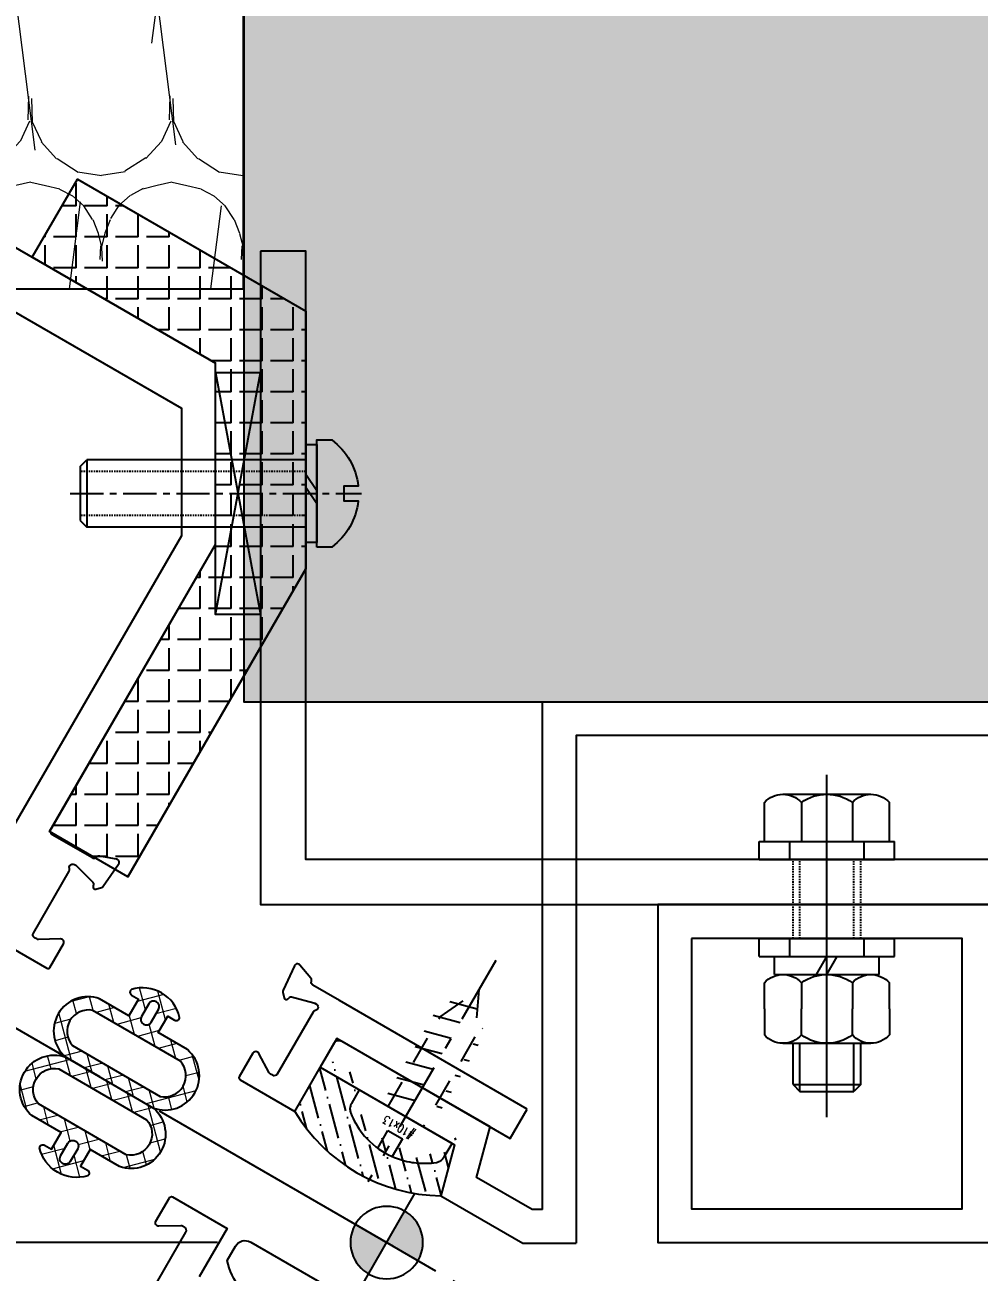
# Model space of a CAD drawing. Header units: millimetres. Extents: x 19684 to 58158, y -7929 to 13062.
# Drawn here: x 55045.2 to 55129.8, y -6812.7 to -6702 of the extents above; entities that cross this region are included whole.
import ezdxf
from ezdxf.xclip import XClip

# ---------------------------------------------------------------- set-up
doc = ezdxf.new("R2010")
doc.units = ezdxf.units.MM
doc.header["$XCLIPFRAME"] = 2
for name, pattern in [('ACAD_ISO04W100', [30, 24, -3, 0, -3]), ('CENTER', [2, 1.25, -0.25, 0.25, -0.25]), ('CENTER-PISA', [11, 6, -2, 1, -2]), ('CENTER2', [28.575000000000003, 19.05, -3.175, 3.175, -3.175]), ('HIDDEN', [0.375, 0.25, -0.125]), ('HIDDEN-PISA', [4.5, 2.5, -2])]:
    doc.linetypes.add(name, pattern=pattern)
for name, color, linetype in [('AXIS', 1, 'ACAD_ISO04W100'), ('F-Alum', 4, 'Continuous'), ('F-center', 6, 'ACAD_ISO04W100'), ('F-Misc', 1, 'Continuous'), ('F-seslants', 8, 'Continuous'), ('F_MISC', 8, 'Continuous'), ('Hatch', 8, 'Continuous'), ('INSUL', 173, 'Continuous'), ('中心线', 1, 'CENTER2'), ('其他', 4, 'Continuous'), ('虚线', 8, 'HIDDEN'), ('螺栓钉类', 241, 'Continuous')]:
    doc.layers.add(name, color=color, linetype=linetype)
doc.layers.add('Xref- ELE$0$Hatch', color=9, linetype='Continuous', lineweight=13)
doc.styles.add('Arial', font='arial.ttf')
doc.styles.add('F-simhei', font='')
doc.styles.add('ROMANS', font='simplex.shx', dxfattribs={"width": 0.8, "bigfont": 'hztxt.shx'})
doc.styles.get('F-simhei').set_extended_font_data('SimHei')
doc.dimstyles.new('1c', dxfattribs={"dimtxt": 3, "dimasz": 2, "dimexe": 1, "dimexo": 2, "dimgap": 1.5, "dimtad": 1, "dimdec": 0, "dimzin": 12, "dimdsep": 46, "dimtxsty": 'F-simhei', "dimblk": 'ARCHTICK', "dimcen": 1, "dimclrd": 1, "dimclre": 1, "dimclrt": 7, "dimadec": 0, "dimazin": 0, "dimtfac": 1, "dimtdec": 0, "dimtix": 1, "dimtofl": 0, "dimtmove": 0, "dimatfit": 3, "dimfxl": 1, "dimtolj": 1, "dimtzin": 0, "dimarcsym": 1})
doc.dimstyles.new('Arup4', dxfattribs={"dimscale": 5, "dimtxt": 1.2, "dimasz": 1, "dimexe": 1.5, "dimexo": 1.5, "dimgap": 1, "dimtad": 1, "dimdec": 0, "dimdsep": 46, "dimtxsty": 'Arial', "dimblk": 'OBLIQUE', "dimcen": 0, "dimclrd": 1, "dimclre": 1, "dimclrt": 7, "dimadec": 0, "dimazin": 0, "dimtfac": 1, "dimtdec": 0, "dimtix": 1, "dimtofl": 0, "dimtmove": 2, "dimatfit": 3, "dimfxl": 5, "dimtolj": 1, "dimtzin": 0, "dimlwd": -1, "dimlwe": -1, "dimarcsym": 0})

# ---------------------------------------------------------------- blocks, each defined once
blk = doc.blocks.new('Xref- ELE$0$GAE0002', base_point=(-41818.77919855453, 17822.92139201999))
at = {"layer": 'Xref- ELE$0$Hatch'}
h = blk.add_hatch(dxfattribs=at)
h.set_pattern_fill('M_GASKET-PISA', color=256, pattern_type=2)
h.set_pattern_definition([(45, (-1214.761376000002, -14855.407933), (-1.060660171779821, 1.060660171779821), []), (135, (-1214.761376000002, -14855.407933), (-1.060660171779821, -1.060660171779821), [])])
edge = h.paths.add_edge_path(flags=16)
edge.add_line((-41815.07919855467, 17823.42139201995), (-41813.77919855462, 17823.42139201995))
edge.add_arc((-41813.77919855462, 17822.92139201995), 0.5, -90, 90, ccw=False)
edge.add_line((-41813.77919855462, 17822.42139201995), (-41815.07919855467, 17822.42139201995))
edge.add_arc((-41815.07919855467, 17822.92139201995), 0.5, 90, 270, ccw=False)
edge = h.paths.add_edge_path()
edge.add_line((-41813.27919855455, 17818.4213668968), (-41813.27919855462, 17821.42139201995))
edge.add_line((-41813.27919855462, 17821.42139201995), (-41814.97919855457, 17821.42139201995))
edge.add_line((-41814.97919855457, 17821.42139201995), (-41814.97919855457, 17820.72139202))
edge.add_arc((-41815.27919855458, 17820.72139201998), 0.3000000000174623, -115.05761541500061, 4.8635797611495946e-09, ccw=False)
edge.add_arc((-41813.09559109848, 17822.92139202004), 3.383607456175075, 133.070694364177, 226.9293056383509, ccw=False)
edge.add_arc((-41815.27919855466, 17825.12139202001), 0.3000000000240535, 2.084391326206969e-09, 115.0576154218833, ccw=False)
edge.add_line((-41814.97919855463, 17825.12139202002), (-41814.97919855457, 17824.42139201995))
edge.add_line((-41814.97919855457, 17824.42139201995), (-41813.27919855462, 17824.42139201995))
edge.add_line((-41813.27919855462, 17824.42139201995), (-41813.27919855468, 17827.42139201984))
edge.add_arc((-41810.27919855456, 17826.87139201984), 3.050000000114375, 10.388857815061783, 169.6111421849382, ccw=False)
edge.add_line((-41807.27919855445, 17827.42139201984), (-41807.27919855437, 17818.42139201997))
edge.add_arc((-41810.27919855451, 17818.97139202002), 3.050000000151531, 190.3888578138809, 349.6111421841629, ccw=False)
edge.add_line((-41812.07919855455, 17818.42136689683), (-41812.07919855467, 17827.42139201984))
edge.add_arc((-41810.27919855456, 17826.82523817369), 1.896153846257486, 18.324694090130095, 161.6753059098699, ccw=False)
edge.add_line((-41808.47919855445, 17827.42139201984), (-41808.47919855437, 17818.42139201996))
edge.add_arc((-41810.2791985545, 17819.01754586615), 1.896153846287313, 198.3246940877339, 341.6753059085472, ccw=False)
at = {"color": 0, "linetype": 'ByBlock'}
for points in [[(-41813.27919855455, 17818.4213668968), (-41813.27919855462, 17821.42139201995), (-41814.97919855457, 17821.42139201995), (-41814.97919855457, 17820.72139202, -0.548945891858276), (-41815.4062573781, 17820.44962731407, -0.4340790099980792), (-41815.40625737821, 17825.39315672591, -0.5489458918577889), (-41814.97919855463, 17825.12139202002), (-41814.97919855457, 17824.42139201995), (-41813.27919855462, 17824.42139201995), (-41813.27919855468, 17827.42139201984, -0.8333333333398008), (-41807.27919855445, 17827.42139201984), (-41807.27919855437, 17818.42139201997, -0.833333333342024), (-41813.27919855468, 17818.42139202007)], [(-41812.07919855455, 17818.42136689683), (-41812.07919855467, 17827.42139201984, -0.7222222222395137), (-41808.47919855445, 17827.42139201984), (-41808.47919855437, 17818.42139201996, -0.7222222222456893), (-41812.07919855467, 17818.42139202007)]]:
    blk.add_lwpolyline(points, format="xyb", dxfattribs=at)
blk.add_lwpolyline([(-41815.07919855467, 17823.42139201995), (-41813.77919855462, 17823.42139201995, -0.9999999999999999), (-41813.77919855462, 17822.42139201995), (-41815.07919855467, 17822.42139201995, -0.9999999999999999)], format="xyb", close=True, dxfattribs=at)
blk = doc.blocks.new('#10x13_Pan-flat-3')
at = {"color": 8, "linetype": 'HIDDEN-PISA'}
for p, q in [((-1.711377303647168, 10.79835977248877), (1.327780362582416, 11.6126996170351)), ((-2.400000006142363, 9.013843874672602), (1.996997242757061, 10.19201573984174)), ((-2.40000000505097, 7.413843874674058), (2.39999999407155, 8.700000001605076)), ((-2.400000003959576, 5.813843874675513), (2.399999995162943, 7.100000001606531)), ((-2.400000002875458, 4.213843874676968), (2.399999996247061, 5.500000001607987)), ((-2.400000001784065, 2.613843874678423), (2.399999997338455, 3.900000001609442)), ((-2.400000000699947, 1.013843874672602), (2.399999998429848, 2.300000001610897))]:
    blk.add_line(p, q, dxfattribs=at)
for points in [[(-1.790000000022701, -1.251464709639549e-09), (-1.790000006294576, 9.199999998738349), (-8.869392331689596e-09, 12.99999999994179), (1.78999999370717, 9.200000001175795), (1.789999999979045, 1.178705133497715e-09)], [(-0.7499999975334504, -3.659838021652831), (-0.7499999987630872, -1.850000000558794), (0.7500000012369128, -1.849999999540159), (0.7500000024665496, -3.659838020634197)]]:
    blk.add_lwpolyline(points, dxfattribs=at)
at = {"color": 32, "flags": 128}
blk.add_lwpolyline([(-4.750000000021828, -3.281456883996725e-09), (-4.749999999090505, -1.390168597587035, 0.02044951340221976), (-4.746657334493648, -1.471864103412372, 0.04398758774826101), (-4.716998160060029, -1.644951949376264, 0.0521855455310235), (-4.643293307010026, -1.839642807550263, 0.08249689016993748), (-4.4499858410054, -2.104325317188341, 0.02582980303273893), (-4.372616108048533, -2.172696028275823, 0.07268352806201751), (-2.617075641232077, -3.194163244705123, 0.09869610361643641), (0.08183213378651999, -3.69952322718018, 0.08249638678170287), (2.347977953162626, -3.295875031042669, 0.05218730035141757), (3.66753867942316, -2.666293208916613, 0.03066688341591993), (4.372616110929812, -2.172696022316813, 0.01330350973470385), (4.413354222931957, -2.138474128398229, 0.03657129110302831), (4.515303253050661, -2.033838485651358, 0.03475147926750673), (4.597077649370476, -1.921637741856102, 0.02182096229391937), (4.640176463399257, -1.845784510762314, 0.02280395151312757), (4.677971628436353, -1.76281944513903, 0.02280645284837659), (4.708056659233989, -1.676747445577348, 0.02181846118107081), (4.729386651873938, -1.592163116256415, 0.03475398225205351), (4.74792484894715, -1.454558013821952, 0.01610989314854271), (4.750000000909495, -1.390168591096881), (4.749999999978172, 3.194145392626524e-09)], format="xyb", close=True, dxfattribs=at)
at = {"layer": 'AXIS', "color": 8, "linetype": 'CENTER-PISA'}
blk.add_line((-1.088483259081841e-08, 15.98909419596748), (4.547473508864641e-09, -6.700000000018917), dxfattribs=at)
at = {"layer": 'Defpoints', "color": 8, "style": 'ROMANS', "oblique": 359.9999999998611, "width": 0.8000000000003463}
blk.add_text('#10x13', height=0.7499999999996133, rotation=180.00000003877, dxfattribs=at).set_placement((1.457142857638246, -0.7499999990250217))
blk = doc.blocks.new('_ArchTick')
at = {"color": 0, "linetype": 'ByBlock', "const_width": 0.15}
blk.add_lwpolyline([(-0.5, -0.5), (0.5, 0.5)], dxfattribs=at)
blk = doc.blocks.new('*D182')
at = {"layer": 'Defpoints', "color": 0, "transparency": 16777216}
for p in [(54777.93194911676, -6637.149778422929), (55103.92338624664, -6825.482420434815), (55077.24378311067, -6832.591977246469), (55096.71888782932, -6863.591920566214), (55077.24378310511, -7750.311911716733)]:
    blk.add_point(p, dxfattribs=at)
at = {"layer": 'Hatch', "color": 1, "lineweight": -2, "transparency": 16777216}
blk.add_line((55105.65515773443, -6826.482904074899), (55127.42702559297, -6839.061005608586), dxfattribs=at)
blk.add_arc((55077.24378311081, -6810.069008994815), 56.95596340048115, 269.999999999653, 329.984000024746, dxfattribs=at)
at = {"layer": 'Hatch', "color": 1, "lineweight": -2, "transparency": 16777216, "xscale": 2, "yscale": 2, "zscale": 2}
for p, rotation in [((55126.56113984909, -6838.560763788548), 59.98400002474605), ((55077.24378311046, -6867.024972395298), 179.9999999996529)]:
    blk.add_blockref('_ArchTick', p, dxfattribs=dict(at, rotation=rotation))
at = {"layer": 'Hatch', "color": 7, "transparency": 16777216, "insert": (55104.21524020523, -6856.800010360905), "char_height": 3, "attachment_point": 5, "rotation": 29.992000012198964, "style": 'F-simhei'}
blk.add_mtext('\\A1;59.98°', dxfattribs=at)
blk = doc.blocks.new('*D183')
at = {"layer": 'Defpoints', "color": 0, "transparency": 16777216}
for p in [(54777.93194911676, -6637.14977842294), (55101.3010356438, -6810.069008980766), (55131.30103555998, -6810.069008970218), (55103.92338624664, -6825.482420434834), (55130.88418809335, -6829.603829562215)]:
    blk.add_point(p, dxfattribs=at)
at = {"layer": 'Hatch', "color": 1, "lineweight": -2, "transparency": 16777216}
for p, q in [((55133.30103555999, -6810.069008969518), (55135.33057896977, -6810.069008968805)), ((55105.65515773443, -6826.482904074919), (55127.54031155231, -6839.126453475016))]:
    blk.add_line(p, q, dxfattribs=at)
blk.add_arc((55077.24378310109, -6810.06900898922), 57.08679586868439, 329.9840000247439, 2.013925026744801e-08, dxfattribs=at)
at = {"layer": 'Hatch', "color": 1, "lineweight": -2, "transparency": 16777216, "xscale": 2, "yscale": 2, "zscale": 2}
for p, rotation in [((55134.33057896977, -6810.069008969154), 90.00000002013924), ((55126.67442580842, -6838.626211654973), 239.9840000247439)]:
    blk.add_blockref('_ArchTick', p, dxfattribs=dict(at, rotation=rotation))
at = {"layer": 'Hatch', "color": 7, "transparency": 16777216, "insert": (55129.46938196233, -6824.070631915101), "char_height": 3, "attachment_point": 5, "rotation": 74.99200002244338, "style": 'F-simhei'}
blk.add_mtext('\\A1;30.02°', dxfattribs=at)
blk = doc.blocks.new('*U42')
at = {"layer": '中心线', "color": 1, "linetype": 'CENTER', "ltscale": 2.357947691000002}
blk.add_line((-4.263256414560601e-14, 20.90048662063384), (1.4210854715202e-14, -4.956409502317115), dxfattribs=at)
at = {"layer": '虚线', "linetype": 'HIDDEN', "ltscale": 0.5}
for p, q in [((-1.948286311568509, 1.13686837721616e-13), (-1.948286311568566, 20.00000000000011)), ((1.948286311568523, 1.13686837721616e-13), (1.948286311568481, 20.00000000000011))]:
    blk.add_line(p, q, dxfattribs=at)
at = {"layer": '螺栓钉类', "color": 241, "linetype": 'Continuous'}
for p, q in [((-2.40807576862025, 20.00000000000011), (-2.999791744951651, 19.40828402366867)), ((2.408075768620179, 20.00000000000011), (-2.408075768620321, 20)), ((2.408075768620179, 20.00000000000011), (2.999791744951594, 19.40828402366867)), ((2.999791744951594, 19.40828402366867), (-2.999791744951636, 19.40828402366867)), ((-2.999791744951622, 1.13686837721616e-13), (-2.999791744951651, 19.40828402366867)), ((2.999791744951636, 1.13686837721616e-13), (2.999791744951594, 19.40828402366867)), ((-0.9100693464279175, -1), (0.5333063006401062, 0)), ((0.2446311712265015, -1), (1.688006818294525, 0))]:
    blk.add_line(p, q, dxfattribs=at)
blk.add_lwpolyline([(4.350000023841858, 0), (4.350000023841858, -1), (-4.350000023841858, -1), (-4.350000023841858, 0)], close=True, dxfattribs=at)
blk.add_lwpolyline([(-4.75, -1), (4.75, -1), (4.75, -2.319999992847443, -0.2072557309237045), (0.6600000262260437, -4.663157165050507), (0.6600000262260437, -3.379999995231628), (-0.6600000262260437, -3.379999995231628), (-0.6600000262260437, -4.663157165050507, -0.2072557309237047), (-4.75, -2.319999992847443)], format="xyb", close=True, dxfattribs=at)
blk = doc.blocks.new('*U43')
at = {"layer": 'F-Misc'}
blk.add_lwpolyline([(0, -4), (0, 0), (-21.49730252421729, 0), (-21.49730252421729, -4)], close=True, dxfattribs=at)
for points in [[(0, -4), (-21.49730252421729, 0)], [(-21.49730252421729, -4), (0, 0)]]:
    blk.add_lwpolyline(points, dxfattribs=at)
blk = doc.blocks.new('*U68')
at = {"layer": 'INSUL', "lineweight": 0}
h = blk.add_hatch(dxfattribs=at)
h.set_pattern_fill('岩棉', color=256, scale=100, style=0, pattern_type=2)
h.set_pattern_definition([(171.78891, (53.300008, 199.047619), (-673.2017241561263, 100.0000024861343), [3.334189, -696.8453999999999]), (146.908661, (56.22287299999999, 197.142857), (-158.400404383208, 100.0000013838884), [3.488733, -729.14512]), (132.32733, (58.39145, 194.761905), (-178.2004572863525, 199.9999991336096), [3.220506, -673.0858000000001]), (114.796992, (59.71145300000001, 191.904762), (-39.60010136608867, 99.99999941106627), [3.147328, -327.32212]), (91.62022409999996, (59.805739, 188.571429), (-19.80005000361191, 599.9999997105077), [3.334667, -696.9453000000001]), (82.82482490000001, (50.094286, 111.428571), (138.6003494418545, 1099.99999703413), [77.75173799999999, -16250.113]), (97.17517500000001, (69.705765, 111.428571), (-138.6003524828371, 1099.999996651516), [77.75173799999999, -16250.113]), (88.37977579999999, (59.994311, 188.571429), (19.80004305400807, 599.9999999021459), [3.334667, -696.9453000000001]), (65.203007, (60.088597, 191.904762), (39.60010129581894, 99.99999955872296), [3.147327999999999, -327.32212]), (47.67266910000001, (61.408601, 194.761905), (178.2004567313952, 199.9999997012696), [3.220506, -673.0858000000001]), (33.09133830000001, (63.577178, 197.142857), (158.4004028750618, 100.0000036376688), [3.488733, -729.14512]), (8.211089519999998, (66.50004200000001, 199.047619), (673.2017245654226, 99.99999981557866), [3.334189, -696.8453999999999]), (87.16616460000002, (50, 109.52381), (19.80004178584671, 300.0000003017782), [1.907094, -398.5826499999999]), (103.901385, (50.47143, 107.619048), (-79.20020264660533, 299.9999996283441), [1.962234, -410.1069900000001]), (111.603615, (51.225717, 105.714286), (-19.80005052895802, 99.99999996627346), [2.048675, -105.50674]), (122.761347, (52.451435, 103.809524), (-59.40015357165495, 99.99999895630117), [2.265061, -473.39773]), (138.290552, (54.054296, 102.380952), (-118.8003028617563, 100.0000020556398), [2.147087, -448.74108]), (152.003514, (55.845729, 101.428571), (-178.2004575064848, 99.99999862560198), [2.028857, -424.0311900000002]), (166.477202, (57.825734, 100.952381), (-396.0010138359246, 100.0000032088846), [2.036462, -425.6205499999999]), (167.070755, (59.900025, 100.47619), (-415.8010658158154, 99.99999981188667), [2.128248, -444.80388]), (12.9292444, (59.900025, 100.47619), (415.8010659680223, 99.99999935621649), [2.128248, -444.80388]), (13.5227975, (61.97431599999999, 100.952381), (396.0010147085893, 99.99999975312382), [2.036462, -425.6205499999999]), (27.99648529999999, (63.954321, 101.428571), (198.0005052749504, 100.0000036439555), [2.028857, -424.0311900000001]), (41.70944699999999, (65.74575499999999, 102.380952), (118.8003019456718, 100.0000029682972), [2.147087, -448.7410799999999]), (57.23865219999999, (67.34861599999999, 103.809524), (198.0005044485324, 300.0000016678519), [2.265060999999999, -473.3977299999999]), (68.396384, (68.574333, 105.714286), (19.80005041478078, 100.0000003570638), [2.048675, -105.50674]), (76.098615, (69.328621, 107.619048), (19.80005075413857, 99.99999951570958), [1.962234, -410.1069899999999]), (92.83383529999998, (69.800051, 109.52381), (-19.80005025124201, 299.9999998913794), [1.907094000000001, -398.5826500000001])])
h.paths.add_polyline_path([(0, 0), (500.0466460434687, 0), (500.0466460434687, 100), (0, 100)])
at = {"layer": 'INSUL'}
blk.add_lwpolyline([(0, 0), (500.0466460434687, 0), (500.0466460434687, 100), (0, 100)], close=True, dxfattribs=at)
blk = doc.blocks.new('*U69')
at = {"layer": 'INSUL', "lineweight": 0}
h = blk.add_hatch(dxfattribs=at)
h.set_pattern_fill('岩棉', color=256, scale=63.35656303463643, style=0, pattern_type=2)
h.set_pattern_definition([(171.78891, (33.76905316598626, 126.1097302006779), (-426.5174747152354, 63.35656460976566), [2.112427555478914, -441.4972951049643]), (146.908661, (35.62087997212858, 124.9029384634882), (-100.3570520501662, 63.35656391142059), [2.210341322255163, -461.9612875667755]), (132.32733, (36.99481582608821, 123.3944491087837), (-112.9016850486383, 126.7131255203577), [2.040401913924248, -426.4440291541869]), (114.796992, (37.83112435884231, 121.584261502999), (-25.08926318378589, 63.35656266150826), [1.994038848226762, -207.3800452841083]), (91.62022409999996, (37.89086072786515, 119.4723762796997), (-12.54463116142792, 380.1393780244063), [2.11273039985022, -441.5605883114359]), (82.82482490000001, (31.73801788634105, 70.59731282420961), (87.81241776035493, 696.9221915019274), [49.26082889649537, -10295.51308604465]), (97.17517500000001, (44.16317694100054, 70.59731282420961), (-87.81241968701694, 696.9221912595166), [49.26082889649537, -10295.51308604465]), (88.37977579999999, (38.01033346591082, 119.4723762796997), (12.54462675839778, 380.1393781458216), [2.11273039985022, -441.560588311436]), (65.203007, (38.07006983493365, 121.584261502999), (25.08926313926541, 63.35656275505847), [1.994038848226762, -207.3800452841083]), (47.67266910000001, (38.90637900125338, 123.3944491087837), (112.9016846970364, 126.7131258800076), [2.040401913924248, -426.4440291541869]), (33.09133830000001, (40.28031485521301, 124.9029384634882), (100.3570510946566, 63.35656533933835), [2.210341322255163, -461.9612875667755]), (8.21108952, (42.1321410277897, 126.1097302006779), (426.5174749745515, 63.35656291779341), [2.112427555478914, -441.4972951049643]), (87.16616460000002, (31.67828151731822, 69.39052172058544), (12.54462595493433, 190.0696892951055), [1.208269212239769, -252.5282678923743]), (103.901385, (31.9769633624324, 68.18372998339564), (-50.1785263133563, 190.0696888684409), [1.243204021097068, -259.8296936288001]), (111.603615, (32.45485368104947, 66.97693824620583), (-12.54463149426915, 63.35656301326846), [1.297970067749838, -66.84544423388995]), (122.761347, (33.23142647834636, 65.77014650901604), (-37.63389574029641, 63.35656237338473), [1.435064800237966, -299.928531211988]), (138.290552, (34.24694411816896, 64.86505238934086), (-75.26778876794762, 63.35656433701914), [1.360320528563484, -284.3069252125083]), (152.003514, (35.38193449603724, 64.26165652074597), (-112.9016851881066, 63.35656216386508), [1.285414064087633, -268.651588178869]), (166.477202, (36.63639761195119, 63.95995890323132), (-250.8926319487569, 63.35656506767541), [1.290232330706418, -269.6585520491163]), (167.070755, (37.95059709688798, 63.65826065215107), (-263.4372643622872, 63.35656291545428), [1.348384785653389, -281.8124506127086]), (12.9292444, (37.95059709688798, 63.65826065215107), (263.4372644587203, 63.35656262675733), [1.348384785653389, -281.8124506127086]), (13.5227975, (39.26479658182477, 63.95995890323132), (250.8926325016472, 63.35656287822416), [1.290232330706417, -269.6585520491162]), (27.9964853, (40.51925969773873, 64.26165652074597), (125.4463149334226, 63.35656534332136), [1.285414064087633, -268.651588178869]), (41.709447, (41.65425070917263, 64.86505238934086), (75.26778818754796, 63.35656491524754), [1.360320528563484, -284.3069252125082]), (57.23865219999999, (42.66976834899523, 65.77014650901604), (125.4463144098325, 190.0696901606029), [1.435064800237966, -299.9285312119879]), (68.396384, (43.44634051272649, 66.97693824620583), (12.54463142193038, 63.35656326085981), [1.297970067749838, -66.84544423388998]), (76.098615, (43.92423146490919, 68.18372998339564), (12.54463163693581, 63.35656272780667), [1.243204021097067, -259.8296936288]), (92.83383529999998, (44.22291331002337, 69.39052172058544), (-12.54463131831784, 190.069689035091), [1.20826921223977, -252.5282678923743])])
h.paths.add_polyline_path([(0, 0), (29.28561660641198, 0), (29.28561660641198, 63.35656303463643), (0, 63.35656303463643)])
at = {"layer": 'INSUL'}
blk.add_lwpolyline([(0, 0), (29.28561660641198, 0), (29.28561660641198, 63.35656303463643), (0, 63.35656303463643)], close=True, dxfattribs=at)
blk = doc.blocks.new('*U70')
at = {"layer": 'INSUL', "lineweight": 0}
h = blk.add_hatch(dxfattribs=at)
h.set_pattern_fill('岩棉', color=256, scale=45.06768408288101, style=0, pattern_type=2)
h.set_pattern_definition([(171.78891, (24.0210792215903, 89.70615210541662), (-303.396426283191, 45.06768520332415), [1.502641765246169, -314.0520834180885]), (146.908661, (25.3383467859594, 88.84771998472586), (-71.38739383343018, 45.06768470656748), [1.572291166935217, -328.6088191873436]), (132.32733, (26.31567421741342, 87.77468005920082), (-80.31081912406266, 90.13536777529991), [1.451407469950228, -303.3441819507323]), (114.796992, (26.91056899933798, 86.48703187816467), (-17.84684858016949, 45.0676838174622), [1.418427840092057, -147.5164989749887]), (91.62022409999996, (26.95306151595236, 84.98477589229425), (-8.923423983880287, 270.4061043668186), [1.502857188776086, -314.0971060344872]), (82.82482490000001, (22.57633455805489, 50.21827635634876), (62.46396762422413, 495.7445235750421), [35.04090765078934, -7323.549589951177]), (97.17517500000001, (31.41477395775544, 50.21827635634876), (-62.46396899472453, 495.744523402607), [35.04090765078934, -7323.549589951178]), (88.37977579999999, (27.03804654918113, 84.98477589229425), (8.923420851854784, 270.4061044531854), [1.502857188776086, -314.0971060344872]), (65.20300699999999, (27.08053906579552, 86.48703187816467), (17.84684854850055, 45.06768388400766), [1.418427840092057, -147.5164989749887]), (47.67266909999999, (27.6754342983969, 87.77468005920082), (80.31081887395625, 90.13536803113115), [1.451407469950228, -303.3441819507323]), (33.0913383, (28.65276172985093, 88.84771998472586), (71.38739315374364, 45.06768572229408), [1.572291166935217, -328.6088191873436]), (8.211089519999998, (29.97002884354319, 89.70615210541662), (303.3964264676515, 45.06768399976658), [1.502641765246169, -314.0520834180885]), (87.16616460000002, (22.5338420414405, 49.35984468633483), (8.923420280323827, 135.2030523846474), [0.8594830990835786, -179.6319695111753]), (103.901385, (22.74630462451243, 48.50141256564406), (-35.69369712177365, 135.2030520811463), [0.8843334200868791, -184.8257226550124]), (111.603615, (23.08624430675067, 47.6429804449533), (-8.923424220641612, 45.06768406768123), [0.9232903768849623, -47.54944426934663]), (122.761347, (23.63864702273768, 46.78454832426254), (-26.77027355641961, 45.06768361251011), [1.020810535764545, -213.34939341193]), (138.290552, (24.36101935450539, 46.14072400840603), (-53.54054518324218, 45.06768500931024), [0.9676423861446073, -202.2372122845083]), (152.003514, (25.16837671950186, 45.71150794806066), (-80.3108192232712, 45.06768346347164), [0.914358863253417, -191.1010371220809]), (166.477202, (26.06071911772711, 45.49690014322638), (-178.4684858805804, 45.06768552905097), [0.9177862606279202, -191.8173248658206]), (167.070755, (26.99555403256674, 45.28229188771527), (-187.3919107551238, 45.06768399810268), [0.9591520851402334, -200.4628074267971]), (12.9292444, (26.99555403256674, 45.28229188771527), (187.39191082372, 45.06768379274268), [0.9591520851402334, -200.4628074267971]), (13.5227975, (27.93038894740638, 45.49690014322638), (178.4684862738702, 45.06768397161962), [0.9177862606279201, -191.8173248658206]), (27.99648529999999, (28.82273134563163, 45.71150794806066), (89.2342421998228, 45.06768572512733), [0.9143588632534171, -191.101037122081]), (41.70944699999999, (29.63008916130494, 46.14072400840603), (53.5405447703841, 45.06768542062382), [0.9676423861446072, -202.2372122845083]), (57.23865219999999, (30.35246149307265, 46.78454832426254), (89.23424182737531, 135.2030530003052), [1.020810535764545, -213.34939341193]), (68.396384, (30.90486375838282, 47.6429804449533), (8.923424169184573, 45.06768424380141), [0.9232903768849625, -47.54944426934665]), (76.098615, (31.2448038912979, 48.50141256564406), (8.923424322125273, 45.06768386462252), [0.884333420086879, -184.8257226550123]), (92.83383529999998, (31.45726647436982, 49.35984468633483), (-8.923424095481439, 135.2030521996902), [0.8594830990835787, -179.6319695111753])])
h.paths.add_polyline_path([(0, 0), (91.20802024143931, 0), (91.20802024143931, 45.06768408288101), (0, 45.06768408288101)])
at = {"layer": 'INSUL'}
blk.add_lwpolyline([(0, 0), (91.20802024143931, 0), (91.20802024143931, 45.06768408288101), (0, 45.06768408288101)], close=True, dxfattribs=at)
blk = doc.blocks.new('A$C714F5CF6')
at = {"ltscale": 0.5}
h = blk.add_hatch(color=7, dxfattribs=at)
edge = h.paths.add_edge_path()
edge.add_line((0, 3.21222950972151), (0, 0))
edge.add_line((0, 0), (3.212229509372264, 0))
edge.add_ellipse((0, 0), major_axis=(-2.271389268935526, 2.271389268935526), ratio=0.9999999999934978, start_angle=225.0000000001863, end_angle=314.9999999998137)
edge = h.paths.add_edge_path()
edge.add_line((0, 0), (-3.212229509372264, 0))
edge.add_ellipse((0, 0), major_axis=(-2.271389268935526, 2.271389268935526), ratio=0.9999999999934978, start_angle=45.00000000018628, end_angle=134.9999999998137)
edge.add_line((0, -3.21222950972151), (0, 0))
at = {"color": 7, "ltscale": 0.5}
for p, q in [((0, 5.012234860099852), (0, -5.012234860099852)), ((5.012234859634191, 0), (-5.012234859634191, 0))]:
    blk.add_line(p, q, dxfattribs=at)
blk.add_circle((0, 0), 3.212229509400538, dxfattribs=at)
blk = doc.blocks.new('*U41')
at = {"layer": '中心线', "ltscale": 5}
blk.add_line((0, 22.8479351903195), (0, -7.531205345932904), dxfattribs=at)
at = {"layer": '其他', "color": 241, "linetype": 'ByBlock'}
for p, q in [((-3, 19.97639900131139), (-2.399999999994179, 20.57639900130266)), ((-3, 19.97639900131139), (3, 19.97639900131139)), ((-3, 19.97639900131139), (-3, 16.29999999195456)), ((-2.399999999994179, 20.57639900130266), (2.399999999994179, 20.57639900130266)), ((3, 19.97639900131139), (2.399999999994179, 20.57639900130266)), ((3, 19.97639900131139), (3, 16.29999999195456)), ((-5.542562584218103, 13.24999999195893), (-5.542562584218103, 15.56602539574556)), ((-3.901069350948092, 16.29999999195456), (3.901069350918988, 16.29999999195456)), ((-2.259576117648976, 15.56602539574556), (-2.259576117648976, 13.24999999195893)), ((2.259576117648976, 15.56602539574556), (2.259576117648976, 13.24999999195893)), ((5.542562584218103, 13.24999999195893), (5.542562584218103, 15.56602539574556)), ((-5.542562584218103, 13.24999999195893), (-5.542562584218103, 10.93397458817231)), ((-2.259576117648976, 10.93397458817231), (-2.259576117648976, 13.24999999195893)), ((2.259576117648976, 10.93397458817231), (2.259576117648976, 13.24999999195893)), ((5.542562584218103, 13.24999999195893), (5.542562584218103, 10.93397458817231)), ((-4.649999999994179, 10.1999999919633), (4.649999999994179, 10.1999999919633)), ((-4.649999999994179, 10.1999999919633), (-4.649999999994179, 8.599999991957477)), ((-3.901069350948092, 10.1999999919633), (3.901069350918988, 10.1999999919633)), ((-0.9237604307127185, 10.1999999919633), (0, 8.599999991957477)), ((-0.004862939065787941, 10.1999999919633), (0.9188974916469306, 8.599999991957477)), ((4.649999999994179, 10.1999999919633), (4.649999999994179, 8.599999991957477)), ((-6, 8.599999991957477), (6, 8.599999991957477)), ((-6, 8.599999991957477), (-6, 6.999999991958932)), ((-4.649999999994179, 8.599999991957477), (4.649999999994179, 8.599999991957477)), ((-3.300000000017462, 8.599999991957477), (-3.300000000017462, 6.999999991958932)), ((3.299999999988358, 8.599999991957477), (3.299999999988358, 6.999999991958932)), ((6, 8.599999991957477), (6, 6.999999991958932)), ((-6, 6.999999991958932), (6, 6.999999991958932)), ((-3, 6.999999991958932), (3, 6.999999991958932)), ((-6, 0), (6, 0)), ((-6, 0), (-6, -1.599999999998545)), ((-3.300000000017462, 0), (-3.300000000017462, -1.599999999998545)), ((3.299999999988358, 0), (3.299999999988358, -1.599999999998545)), ((6, 0), (6, -1.599999999998545)), ((-6, -1.599999999998545), (6, -1.599999999998545)), ((-5.542562584218103, -1.599999999998545), (-5.542562584218103, -5.066025403786625)), ((-5.542562584218103, -1.599999999998545), (5.542562584218103, -1.599999999998545)), ((-4.649999999994179, -1.599999999998545), (4.649999999994179, -1.599999999998545)), ((-4.649999999994179, -1.599999999998545), (4.649999999994179, -1.599999999998545)), ((-2.259576117648976, -5.066025403786625), (-2.259576117648976, -1.599999999998545)), ((2.259576117648976, -5.066025403786625), (2.259576117648976, -1.599999999998545)), ((5.542562584218103, -1.599999999998545), (5.542562584218103, -5.066025403786625)), ((-3.901069350948092, -5.799999999995634), (3.901069350918988, -5.799999999995634))]:
    blk.add_line(p, q, dxfattribs=at)
at = {"layer": '其他', "color": 241}
for p, q in [((-2.399999999994179, 20.57639900130266), (-2.399999999994179, 16.29999999195456)), ((2.399999999994179, 20.57639900130266), (2.399999999994179, 16.29999999195456))]:
    blk.add_line(p, q, dxfattribs=at)
at = {"layer": '其他', "color": 241, "linetype": 'ByBlock'}
for centre, radius, start, end in [((-3.901069350948092, 14.09745867820925), 2.202541313754606, 41.81749932889382, 138.1825006711062), ((0, 12.45490578269414), 3.845094209264015, 54.00945837575252, 125.9905416242475), ((3.901069350918988, 14.09745867820925), 2.202541313754606, 41.81749932889382, 138.1825006711062), ((-3.901069350948092, 12.40254130570861), 2.202541313754606, 221.8174993288938, 318.1825006711061), ((0, 14.04509420122372), 3.845094209264015, 234.0094583757526, 305.9905416242475), ((3.901069350918988, 12.40254130570861), 2.202541313754606, 221.8174993288938, 318.1825006711061), ((-3.901069350948092, -3.59745868625032), 2.202541313754606, 221.8174993288938, 318.1825006711061), ((0, -1.954905790735211), 3.845094209264015, 234.0094583757526, 305.9905416242475), ((3.901069350918988, -3.59745868625032), 2.202541313754606, 221.8174993288938, 318.1825006711061)]:
    blk.add_arc(centre, radius, start, end, dxfattribs=at)
at = {"layer": '螺栓钉类', "color": 8, "linetype": 'HIDDEN', "ltscale": 0.5}
for p, q in [((-3, 6.999999991958932), (-3, 0)), ((-2.400000000023283, 6.999999991958932), (-2.400000000023283, 0)), ((2.399999999965075, 6.999999991958932), (2.399999999965075, 0)), ((3, 6.999999991958932), (3, 0))]:
    blk.add_line(p, q, dxfattribs=at)
blk = doc.blocks.new('*D184')
at = {"layer": 'Defpoints', "color": 0, "transparency": 16777216}
for p in [(55131.30103556, -6810.069008977684), (55805.0840178683, -6810.069008732986), (55077.2437831104, -6832.59197724811), (55115.50808938508, -6876.344731562902), (55077.2437831104, -7634.033607562509)]:
    blk.add_point(p, dxfattribs=at)
at = {"layer": 'Hatch', "color": 1, "lineweight": -2, "transparency": 16777216}
blk.add_arc((55077.2437831104, -6810.069008997318), 76.5286125333051, 269.9999999999996, 2.080815519889256e-08, dxfattribs=at)
at = {"layer": 'Hatch', "color": 1, "lineweight": -2, "transparency": 16777216, "xscale": 2, "yscale": 2, "zscale": 2}
for p, rotation in [((55153.7723956437, -6810.069008969524), 90.00000002080814), ((55077.2437831104, -6886.597621530618), 179.9999999999996)]:
    blk.add_blockref('_ArchTick', p, dxfattribs=dict(at, rotation=rotation))
at = {"layer": 'Hatch', "color": 7, "transparency": 16777216, "insert": (55129.22444612336, -6862.049671991401), "char_height": 3, "attachment_point": 5, "rotation": 45.00000001040395, "style": 'F-simhei'}
blk.add_mtext('\\A1;90.00°', dxfattribs=at)
blk = doc.blocks.new('_OBLIQUE')
at = {"color": 0, "linetype": 'ByBlock'}
blk.add_line((-0.5, -0.5), (0.5, 0.5), dxfattribs=at)
blk = doc.blocks.new('*D181')
at = {"color": 1, "linetype": 'Continuous', "transparency": 16777216}
for p, q in [((54412.2437851758, -6685.069009171937), (54387.92000476847, -6685.069009171937)), ((54402.92000476847, -6810.069008994593), (54402.92000476847, -6685.069009171937)), ((55062.24378311042, -6810.069008994593), (54387.92000476847, -6810.069008994593))]:
    blk.add_line(p, q, dxfattribs=at)
at = {"layer": 'Defpoints', "color": 0, "transparency": 16777216}
for p in [(54402.92000476847, -6685.069009171937), (54427.2437851758, -6685.069009171937), (55077.24378311042, -6810.069008994593)]:
    blk.add_point(p, dxfattribs=at)
at = {"color": 1, "transparency": 16777216, "xscale": 10, "yscale": 10, "zscale": 10}
for p, rotation in [((54402.92000476847, -6685.069009171937), 90), ((54402.92000476847, -6810.069008994593), 270)]:
    blk.add_blockref('_OBLIQUE', p, dxfattribs=dict(at, rotation=rotation))
at = {"color": 7, "transparency": 16777216, "insert": (54386.7931289158, -6747.569009083279), "char_height": 12, "attachment_point": 5, "rotation": 90, "style": 'Arial'}
blk.add_mtext('\\A1;125', dxfattribs=at)

msp = doc.modelspace()

# ---------------------------------------------------------------- hatches: boundary and pattern name
at = {"layer": 'F-seslants'}
h = msp.add_hatch(dxfattribs=at)
h.set_pattern_fill('ANSI36', color=256, scale=10, angle=59.98400002474821)
h.set_pattern_definition([(104.9840000247482, (17386.40658684162, 74625.2515252327), (-1.773074170029381, 1.789934143362438), [3.125, -0.625, 0, -0.625])])
h.paths.add_polyline_path([(55074.54057113797, -6797.744537193439, -0.02582980297440925), (55074.5077796783, -6797.64663239357, -0.08249689016993748), (55074.47280275988, -6797.320747103175, -0.05218554553102349), (55074.50637528773, -6797.115296814797, -0.04398758774826101), (55074.56727961062, -6796.950585757178, -0.0204495134361547), (55074.60525275365, -6796.878174642632), (55075.30067322138, -6795.674447475261), (55071.8378784111, -6793.673912427151), (55069.0905399394, -6798.429374927142, 0.2608104144078784), (55082.05959976549, -6805.92189473986), (55083.52658778839, -6800.426744765668), (55082.83116732068, -6801.63047193298, -0.01610989316636307), (55082.79716019408, -6801.685187738422, -0.03475398225205351), (55082.71227240656, -6801.795064453403, -0.02181846118107081), (55082.65149045113, -6801.857634663937, -0.02280645284837659), (55082.5823834381, -6801.917113390697, -0.02280395151312758), (55082.50815454805, -6801.970044936069, -0.02182096229391937), (55082.43289094098, -6802.014165338276, -0.03475147926750674), (55082.30595615268, -6802.07041138985, -0.03657129110302829), (55082.16533681648, -6802.110014732734, -0.0133035096243883), (55082.11294304402, -6802.119268075417, -0.03066688343163973), (55081.25550859224, -6802.193957624404, -0.05218730035141757), (55079.79797661467, -6802.079004088457, -0.08249638678170287), (55077.63383154833, -6801.294896396433, -0.09869610361643641), (55075.54968798047, -6799.50720585317, -0.0726835280703614)])
at = {"layer": 'Hatch'}
h = msp.add_hatch(dxfattribs=at)
h.set_pattern_fill('ANGLE', color=256, scale=10, angle=90.00000002200106)
h.set_pattern_definition([(90.00000002200403, (-13664.56711734158, 41272.19873791549), (-2.750000000000001, -1.055975307195922e-09), [2, -0.7500000000000001]), (180.0000000247495, (-13664.56711734158, 41272.19873791549), (1.055974419017502e-09, -2.750000000000002), [1.999999999999999, -0.7499999999999996])])
h.paths.add_polyline_path([(55045.80375159997, -6722.612145228149), (55049.80566281249, -6715.685091190715), (55070.06064236019, -6727.386844596425), (55070.0594918376, -6750.260089318514), (55054.26595752191, -6777.597648408184), (55047.33887237206, -6773.595712460839), (55062.05959972028, -6748.115100005263), (55062.05959976418, -6732.00355522131)])

# ---------------------------------------------------------------- linework, layer by layer
at = {"layer": 'F-Alum', "elevation": -6.574803716489902e-07, "flags": 128}
msp.add_lwpolyline([(55041.6051342265, -6782.550433074398), (55047.09704206727, -6785.723232711232, 0.4142135623219491), (55047.37026758003, -6785.650103926449), (55048.57330264398, -6783.567729223782, 0.5854977655323537), (55048.3063145167, -6783.117743628904), (55046.35453168949, -6783.164745799608, -0.1378519999999419), (55046.19723663302, -6783.124598510446), (55046.00594013234, -6783.014082186156, -0.4142140000029491), (55045.89624695518, -6782.604243916991), (55049.07417638623, -6777.103456739202, 0.2134219999990182), (55049.09944528446, -6776.859814616839, -0.2134220000012545), (55049.12471418269, -6776.616172494482, -0.4142139999965558), (55049.53455245185, -6776.506479317324), (55049.67353083707, -6776.586770280489, -0.06554300000034483), (55049.73564956983, -6776.63446316402), (55051.18612805361, -6778.085751980725, -0.2679490000007903), (55051.23783792922, -6778.278951653382), (55051.19249120183, -6778.447998864963, 0.2679489999965194), (55051.24420112744, -6778.641198451051, 0.06554299999994298), (55051.28561356594, -6778.672993793319, 0.198911999996341), (55051.4373718556, -6778.69301623064), (55051.93430490539, -6778.560012069812, 0.1763269999970842), (55052.10243768373, -6778.442354222149), (55053.46497945325, -6776.497598996395, 0.0218199999991916), (55053.47904762119, -6776.475530017678, 0.414214000000818), (55053.36935444403, -6776.065691748498, 0.08748900000110169), (55053.27145889634, -6776.030029714366), (55051.79296362994, -6775.768905351741, 0.2637249999956934), (55051.51410022523, -6775.867830600804, -0.3595081371707617), (55051.13734100998, -6775.931093779389), (55047.57658441624, -6773.873963988854, -0.4357991633984695), (55047.52936386876, -6773.26598418799), (55062.05959971974, -6748.115100006215), (55062.05959976418, -6732.00355522131), (54885.6175935528, -6630.069009074227)], format="xyb", dxfattribs=at)
at = {"layer": 'F-Alum', "elevation": -6.574803716489902e-07}
msp.add_lwpolyline([(55003.5813764926, -6703.99379410302), (54983.68975973802, -6738.424876593103), (55044.04775647097, -6773.295057759097), (55059.05959972195, -6747.310803455777), (55059.059599753, -6736.04482112616)], close=True, dxfattribs=at)
at = {"layer": 'F-Alum', "elevation": -6.574803716489902e-07, "flags": 128}
for points in [[(55066.05959972629, -6722.076384817783), (55066.05959974465, -6780.077850767442), (55131.30103556524, -6780.077850756316), (55131.30103556455, -6776.077850756315), (55070.05959974337, -6776.077850766759), (55070.05959972629, -6722.076384816516)], [(55101.30103564906, -6780.077850756333), (55101.30103564382, -6810.069008980769), (55131.30103556, -6810.069008970222), (55131.30103556524, -6780.077850745787)], [(55104.30103564852, -6783.077850755295), (55104.30103564428, -6807.069008979701), (55128.30103556049, -6807.069008971291), (55128.30103556473, -6783.077850746852)]]:
    msp.add_lwpolyline(points, close=True, dxfattribs=at)
at = {"layer": 'F-Alum', "elevation": -6.574803716489902e-07}
for points in [[(55091.05959976598, -6807.127574008884), (55091.05959974977, -6762.069013498893), (55804.47676652085, -6762.069006837144), (55804.47674987168, -6725.353527358191), (55807.47676234237, -6725.353513420085), (55807.47676234237, -6725.353513420085), (55807.47676234237, -6725.353513420085), (55807.47675310969, -6765.068992643271), (55807.47675310969, -6765.068992643271), (55094.05959975175, -6765.069007079568), (55094.05959976907, -6810.127574007714)], [(55091.05959976598, -6807.127574008882), (55090.14365097639, -6807.127574009232), (55085.22351661115, -6804.285100868778), (55086.4232786494, -6799.793146061698), (55072.83719648435, -6791.94415845866), (55071.35269364752, -6794.513735394928), (55083.26751514613, -6801.397197830882), (55082.05959976549, -6805.921894739854), (55089.33935443038, -6810.127574009556), (55094.05959976907, -6810.127574007714)]]:
    msp.add_lwpolyline(points, dxfattribs=at)
msp.add_lwpolyline([(55089.7118028382, -6798.216434691406), (55073.05073577966, -6788.590958618159), (55070.7063590289, -6787.236559031883, -0.3595081371707617), (55070.57296685883, -6786.878569835122, 0.2637249999956934), (55070.5193694491, -6786.587574438143), (55069.55462383252, -6785.437183165228, 0.08748900000110169), (55069.47482923494, -6785.370189574985, 0.414214000000818), (55069.06499096577, -6785.479882752135, 0.0218199999991916), (55069.05289978813, -6785.503093882968), (55068.04876128949, -6787.654906801719, 0.1763269999970842), (55068.0308188179, -6787.859332993743), (55068.16382284211, -6788.3562660801, 0.198911999996341), (55068.25697410078, -6788.477733439862, 0.06554299999994298), (55068.3052047352, -6788.497726932632, 0.2679489999965194), (55068.49840435784, -6788.446017143597), (55068.62219929459, -6788.322291240629, -0.2679490000007903), (55068.81539896724, -6788.270581365011), (55070.79719459308, -6788.802195095885, -0.06554300000034483), (55070.86954046971, -6788.832185464916), (55071.00851885493, -6788.91247642808, -0.4142139999965558), (55071.11821203207, -6789.322314697252, -0.2134220000012545), (55070.91976598508, -6789.465908455609, 0.2134219999990182), (55070.72131993809, -6789.609502213972), (55067.54339050699, -6795.110289391732, -0.4142140000029491), (55067.13355223782, -6795.219982568884), (55066.94225573714, -6795.109466244594, -0.1378519999999419), (55066.82890452338, -6794.993255049092), (55065.89467549144, -6793.278938414252, 0.5854977655323537), (55065.37148602997, -6793.272420506282), (55064.16845096604, -6795.354795208964, 0.4142135623219491), (55064.24157975079, -6795.628020721732), (55069.0905399394, -6798.429374927142), (55072.58707557453, -6792.377101330704, -0.4142135623730951), (55073.27013935649, -6792.194279368778), (55088.20592027348, -6800.823018532524)], format="xyb", close=True, dxfattribs=at)
for points in [[(55056.26154359126, -6814.638425620592), (55059.43947302231, -6809.137638442802, 0.4142140000029491), (55059.32977984517, -6808.727800173638), (55059.13848334448, -6808.617283849348, 0.1378519999999419), (55058.981188288, -6808.577136560185), (55057.02940546081, -6808.624138730889, -0.5854977655323537), (55056.76241733352, -6808.174153136011), (55057.96545239748, -6806.091778433344, -0.4142135623219491), (55058.23867791022, -6806.01864964856), (55063.08763809883, -6808.820003853971), (55060.60584473198, -6813.115825213868)], [(55066.3458324626, -6815.854502815891, -0.2206564983027841), (55063.08754393968, -6811.662342122025), (55063.81849098741, -6810.397120777401, -0.4142135623731195), (55065.18461855136, -6810.031476853548), (55087.19411860468, -6822.746864028911)]]:
    msp.add_lwpolyline(points, format="xyb", dxfattribs=at)
at = {"layer": 'F-center'}
msp.add_line((55103.92338624665, -6825.482420434835, -6.574623674084103e-07), (54777.93194911677, -6637.149778422941, -6.574623674084103e-07), dxfattribs=at)
at = {"layer": 'Hatch'}
msp.add_line((55045.80375159997, -6722.612145228149, -6.574623674084103e-07), (55062.05959976418, -6732.00355522131, -6.574623674084103e-07), dxfattribs=at)
at = {"layer": 'Hatch', "elevation": -6.574803716489902e-07}
for points in [[(55045.80375159997, -6722.612145228149), (55049.80566281249, -6715.685091190715), (55070.06064236019, -6727.386844596425), (55070.0594918376, -6750.260089318514), (55054.26595752191, -6777.597648408184), (55047.33887237206, -6773.595712460839), (55062.05959972028, -6748.115100005263), (55062.05959976418, -6732.00355522131), (55045.80375159997, -6722.612145228149)], [(55054.26595752191, -6777.597648408184), (55070.0594918376, -6750.260089318514), (55070.06064236019, -6727.386844596425)]]:
    msp.add_lwpolyline(points, dxfattribs=at)
at = {"layer": 'Hatch'}
msp.add_arc((55082.26849801216, -6790.589750189245, -6.574623674084103e-07), 15.33356758874301, 210.7485984382831, 269.2194016106525, dxfattribs=at)

# ---------------------------------------------------------------- block references
at = {"layer": 'F_MISC', "ltscale": 18000, "extrusion": (1.125359435939893e-06, 1.352369265717376e-07, -0.9999999999993576)}
ref = msp.add_blockref('*U70', (-55035.26984462173, -6662.069012332705, 0.06118263983471697), dxfattribs=dict(at, xscale=-1, rotation=180))
XClip(ref).set_block_clipping_path([(1.1928396121656988, 53.76836361296591), (-22.474505765290814, 12.801742565781751), (82.29485562958871, -47.725891828471504), (105.96220100704522, -6.759270781287341)])
at = {"layer": 'F_MISC', "ltscale": 18000, "extrusion": (1.125359435939893e-06, 1.352369265717376e-07, -0.9999999999993576), "xscale": -1, "rotation": 180}
for name, p in [('*U69', (-55064.55546122813, -6662.069012404162, 0.06118263983471697)), ('*U68', (-55564.61077984003, -6662.069013624349, 0.061182639834717))]:
    msp.add_blockref(name, p, dxfattribs=at)
at = {"layer": 'F_MISC', "xscale": -1}
for name, p, rotation in [('*U43', (55066.05959973615, -6732.833233251255, -6.574623674084103e-07), 269.9999999790713), ('A$C714F5CF6', (55077.24376773305, -6810.069000105131, -6.574623674084103e-07), 59.98400002474821)]:
    msp.add_blockref(name, p, dxfattribs=dict(at, rotation=rotation))
at = {"layer": 'F_MISC'}
for name, p, rotation in [('*U42', (55070.05982775083, -6743.581884511941, -6.574623674084103e-07), 89.99999999964689), ('#10x13_Pan-flat-3', (55078.92844574136, -6798.890419088235, -6.574623674084103e-07), 329.983999986385)]:
    msp.add_blockref(name, p, dxfattribs=dict(at, rotation=rotation))
at = {"layer": 'F_MISC', "extrusion": (2.768709271671106e-06, -1.185849797292942e-06, 0.9999999999954641), "xscale": -1, "rotation": 59.86828137869543}
msp.add_blockref('Xref- ELE$0$GAE0002', (55058.43015592996, -6785.928183077659, 0.1604713382402421), dxfattribs=at)
at = {"layer": 'F_MISC', "extrusion": (2.768709271671106e-06, -1.185849797292942e-06, 0.9999999999954641), "rotation": 59.86828137869535}
msp.add_blockref('Xref- ELE$0$GAE0002', (55046.88789062173, -6805.822301309856, 0.1604706218127784), dxfattribs=at)
at = {"layer": '螺栓钉类', "xscale": -1, "rotation": 180}
msp.add_blockref('*U41', (55116.30103560418, -6776.077850759117, -6.574623674084103e-07), dxfattribs=at)

# ---------------------------------------------------------------- dimensions: what is measured, and where the dimension line sits
dim = msp.add_linear_dim(base=(54402.92000476847, -6685.069009171937, -6.574803716489902e-07), p1=(55077.24378311039, -6810.069008994589, -6.574623674084103e-07), p2=(54427.24378517577, -6685.069009171933, -6.574803716489902e-07), angle=90, dimstyle='Arup4', override={"dimscale": 10, "dimarcsym": 1})
dim.commit()
dim.dimension.update_dxf_attribs({"geometry": '*D181', "text_midpoint": (54386.7931289158, -6747.569009083279, -6.574803716489902e-07)})
at = {"layer": 'Hatch'}
for base, line1, line2, picture, middle in [((55096.71888782932, -6863.591920566214), ((55077.24378310511, -7750.31191171673, -6.574803716489902e-07), (55077.24378311067, -6832.591977246471, -6.574803716489902e-07)), ((55103.92338624664, -6825.482420434818, -6.574623674084103e-07), (54777.93194911676, -6637.14977842293, -6.574623674084103e-07)), '*D182', (55104.21524020523, -6856.800010360901, -6.574623674084103e-07)), ((55130.88418809335, -6829.603829562215), ((55101.30103564382, -6810.069008980769, -6.574803716489902e-07), (55131.30103556, -6810.069008970222, -6.574803716489902e-07)), ((55103.92338624665, -6825.482420434835, -6.574803716489902e-07), (54777.93194911677, -6637.149778422941, -6.574803716489902e-07)), '*D183', (55129.46938196232, -6824.070631915107, -6.574623674084103e-07)), ((55115.50808938508, -6876.344731562902), ((55077.2437831104, -6832.591977248114, -6.574803716489902e-07), (55077.2437831104, -7634.033607562511, -6.574803716489902e-07)), ((55131.30103556, -6810.06900897768, -6.574803716489902e-07), (55805.0840178683, -6810.069008732984, -6.574803716489902e-07)), '*D184', (55129.22444612336, -6862.049671991401, -6.574803716489902e-07))]:
    dim = msp.add_angular_dim_2l(base=base, line1=line1, line2=line2, dimstyle='1c', override={"dimdec": 1, "dimadec": 2, "dimtdec": 1}, dxfattribs=at)
    dim.commit()
    dim.dimension.update_dxf_attribs({"geometry": picture, "text_midpoint": middle})

doc.saveas('drawing.dxf')
